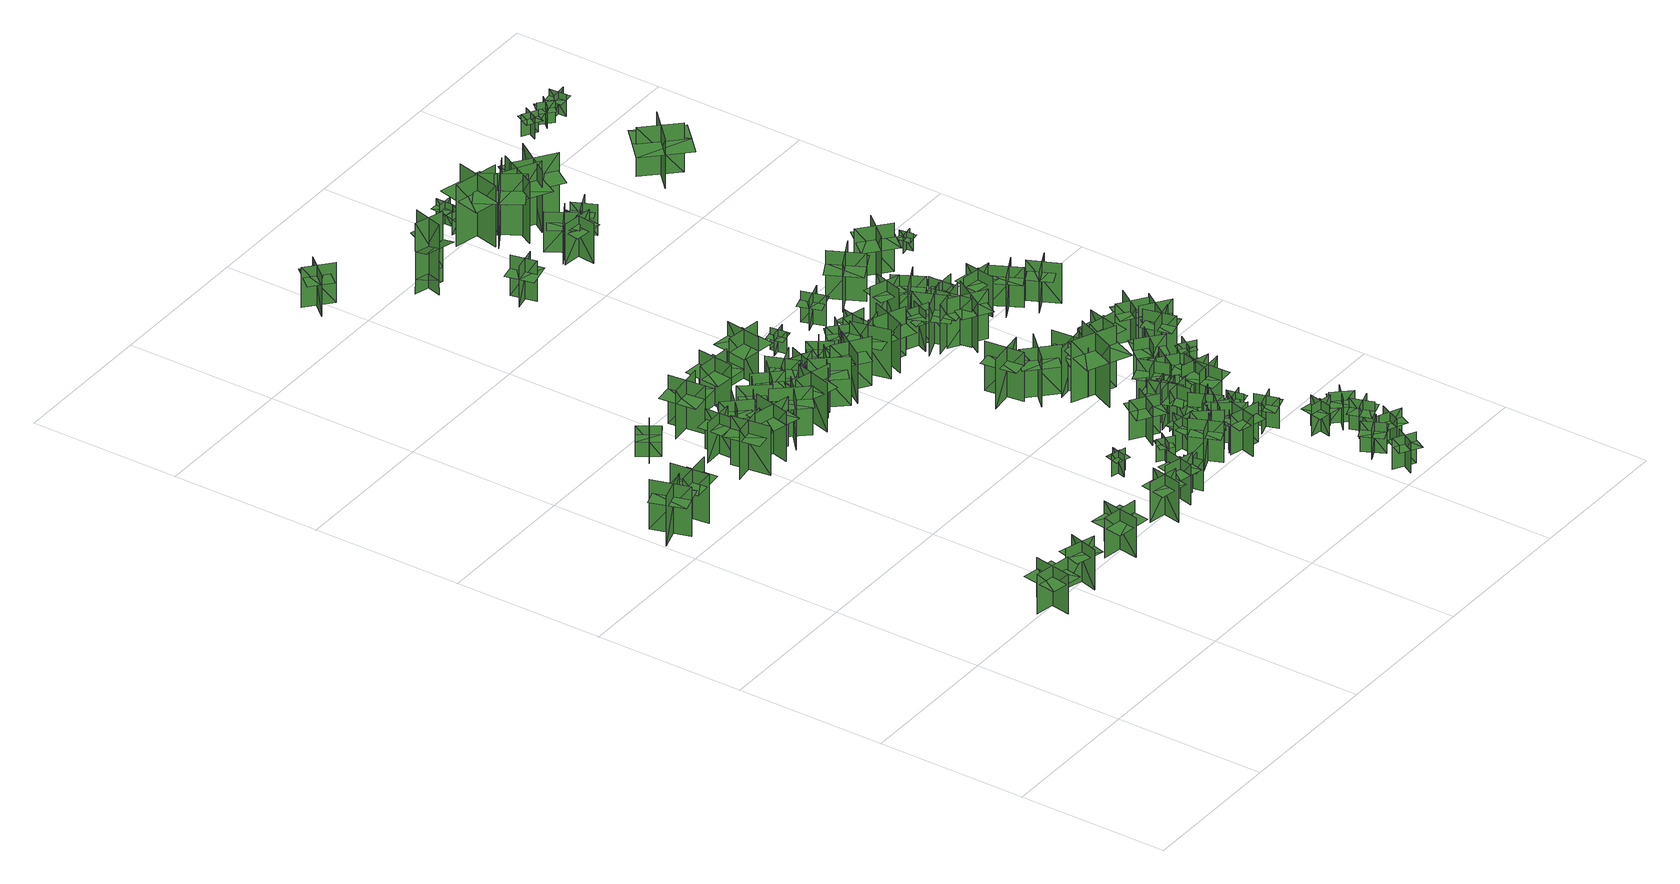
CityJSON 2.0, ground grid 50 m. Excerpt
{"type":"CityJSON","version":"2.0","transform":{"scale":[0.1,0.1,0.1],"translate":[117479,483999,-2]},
"CityObjects":{
"tree1":{"type":"SolitaryVegetationObject","geometry":[{"type":"MultiSurface","lod":"1","boundaries":[[[0,1,2]],[[0,2,3]],[[4,5,6]],[[4,6,7]],[[8,9,10]],[[8,10,11]],[[8,11,12]],[[8,12,13]]]}]},
"tree2":{"type":"SolitaryVegetationObject","geometry":[{"type":"MultiSurface","lod":"1","boundaries":[[[14,15,16]],[[14,16,17]],[[18,19,20]],[[18,20,21]],[[22,23,24]],[[22,24,25]],[[22,26,27]],[[22,27,23]]]}]},
"tree3":{"type":"SolitaryVegetationObject","geometry":[{"type":"MultiSurface","lod":"1","boundaries":[[[28,29,30]],[[28,30,31]],[[32,33,34]],[[32,34,35]],[[36,37,38]],[[36,38,39]],[[36,40,41]],[[36,41,37]]]}]},
"tree4":{"type":"SolitaryVegetationObject","geometry":[{"type":"MultiSurface","lod":"1","boundaries":[[[42,43,44]],[[42,44,45]],[[46,47,48]],[[46,48,49]],[[50,51,52]],[[50,52,53]],[[50,54,55]],[[50,55,51]]]}]},
"tree5":{"type":"SolitaryVegetationObject","geometry":[{"type":"MultiSurface","lod":"1","boundaries":[[[56,57,58]],[[56,58,59]],[[60,61,62]],[[60,62,63]],[[64,65,66]],[[64,66,67]],[[64,67,68]],[[64,68,69]]]}]},
"tree6":{"type":"SolitaryVegetationObject","geometry":[{"type":"MultiSurface","lod":"1","boundaries":[[[70,71,72]],[[70,72,73]],[[74,75,76]],[[74,76,77]],[[78,79,80]],[[78,80,81]],[[78,81,82]],[[78,82,83]]]}]},
"tree7":{"type":"SolitaryVegetationObject","geometry":[{"type":"MultiSurface","lod":"1","boundaries":[[[84,85,86]],[[84,86,87]],[[88,89,90]],[[88,90,91]],[[92,93,94]],[[92,94,95]],[[92,95,96]],[[92,96,97]]]}]},
"tree8":{"type":"SolitaryVegetationObject","geometry":[{"type":"MultiSurface","lod":"1","boundaries":[[[98,99,100]],[[98,100,101]],[[102,103,104]],[[102,104,105]],[[106,107,108]],[[106,108,109]],[[106,110,111]],[[106,111,107]]]}]},
"tree9":{"type":"SolitaryVegetationObject","geometry":[{"type":"MultiSurface","lod":"1","boundaries":[[[112,113,114]],[[112,114,115]],[[116,117,118]],[[116,118,119]],[[120,121,122]],[[120,122,123]],[[120,124,125]],[[120,125,121]]]}]},
"tree10":{"type":"SolitaryVegetationObject","geometry":[{"type":"MultiSurface","lod":"1","boundaries":[[[126,127,128]],[[126,128,129]],[[130,131,132]],[[130,132,133]],[[134,135,136]],[[134,136,137]],[[134,138,139]],[[134,139,135]]]}]},
"tree11":{"type":"SolitaryVegetationObject","geometry":[{"type":"MultiSurface","lod":"1","boundaries":[[[140,141,142]],[[140,142,143]],[[144,145,146]],[[144,146,147]],[[148,149,150]],[[148,150,151]],[[148,152,153]],[[148,153,149]]]}]},
"tree12":{"type":"SolitaryVegetationObject","geometry":[{"type":"MultiSurface","lod":"1","boundaries":[[[154,155,156]],[[154,156,157]],[[158,159,160]],[[158,160,161]],[[162,163,164]],[[162,164,165]],[[162,166,167]],[[162,167,163]]]}]},
"tree13":{"type":"SolitaryVegetationObject","geometry":[{"type":"MultiSurface","lod":"1","boundaries":[[[168,169,170]],[[168,170,171]],[[172,173,174]],[[172,174,175]],[[176,177,178]],[[176,178,179]],[[176,179,180]],[[176,180,181]]]}]},
"tree14":{"type":"SolitaryVegetationObject","geometry":[{"type":"MultiSurface","lod":"1","boundaries":[[[182,183,184]],[[182,184,185]],[[186,187,188]],[[186,188,189]],[[190,191,192]],[[190,192,193]],[[190,194,195]],[[190,195,191]]]}]},
"tree15":{"type":"SolitaryVegetationObject","geometry":[{"type":"MultiSurface","lod":"1","boundaries":[[[196,197,198]],[[196,198,199]],[[200,201,202]],[[200,202,203]],[[204,205,206]],[[204,206,207]],[[204,208,209]],[[204,209,205]]]}]},
"tree16":{"type":"SolitaryVegetationObject","geometry":[{"type":"MultiSurface","lod":"1","boundaries":[[[210,211,212]],[[210,212,213]],[[214,215,216]],[[214,216,217]],[[218,219,220]],[[218,220,221]],[[218,222,223]],[[218,223,219]]]}]},
"tree17":{"type":"SolitaryVegetationObject","geometry":[{"type":"MultiSurface","lod":"1","boundaries":[[[224,225,226]],[[224,226,227]],[[228,229,230]],[[228,230,231]],[[232,233,234]],[[232,234,235]],[[232,235,236]],[[232,236,237]]]}]},
"tree18":{"type":"SolitaryVegetationObject","geometry":[{"type":"MultiSurface","lod":"1","boundaries":[[[238,239,240]],[[238,240,241]],[[242,243,244]],[[242,244,245]],[[246,247,248]],[[246,248,249]],[[246,249,250]],[[246,250,251]]]}]},
"tree19":{"type":"SolitaryVegetationObject","geometry":[{"type":"MultiSurface","lod":"1","boundaries":[[[252,253,254]],[[252,254,255]],[[256,257,258]],[[256,258,259]],[[260,261,262]],[[260,262,263]],[[260,264,265]],[[260,265,261]]]}]},
"tree20":{"type":"SolitaryVegetationObject","geometry":[{"type":"MultiSurface","lod":"1","boundaries":[[[266,267,268]],[[266,268,269]],[[270,271,272]],[[270,272,273]],[[274,275,276]],[[274,276,277]],[[274,277,278]],[[274,278,279]]]}]},
"tree21":{"type":"SolitaryVegetationObject","geometry":[{"type":"MultiSurface","lod":"1","boundaries":[[[280,281,282]],[[280,282,283]],[[284,285,286]],[[284,286,287]],[[288,289,290]],[[288,290,291]],[[288,292,293]],[[288,293,289]]]}]},
"tree22":{"type":"SolitaryVegetationObject","geometry":[{"type":"MultiSurface","lod":"1","boundaries":[[[294,295,296]],[[294,296,297]],[[298,299,300]],[[298,300,301]],[[302,303,304]],[[302,304,305]],[[302,306,307]],[[302,307,303]]]}]},
"tree23":{"type":"SolitaryVegetationObject","geometry":[{"type":"MultiSurface","lod":"1","boundaries":[[[308,309,310]],[[308,310,311]],[[312,313,314]],[[312,314,315]],[[316,317,318]],[[316,318,319]],[[316,320,321]],[[316,321,317]]]}]},
"tree24":{"type":"SolitaryVegetationObject","geometry":[{"type":"MultiSurface","lod":"1","boundaries":[[[322,323,324]],[[322,324,325]],[[326,327,328]],[[326,328,329]],[[330,331,332]],[[330,332,333]],[[330,334,335]],[[330,335,331]]]}]},
"tree25":{"type":"SolitaryVegetationObject","geometry":[{"type":"MultiSurface","lod":"1","boundaries":[[[336,337,338]],[[336,338,339]],[[340,341,342]],[[340,342,343]],[[344,345,346]],[[344,346,347]],[[344,348,349]],[[344,349,345]]]}]},
"tree26":{"type":"SolitaryVegetationObject","geometry":[{"type":"MultiSurface","lod":"1","boundaries":[[[350,351,352]],[[350,352,353]],[[354,355,356]],[[354,356,357]],[[358,359,360]],[[358,360,361]],[[358,361,362]],[[358,362,363]]]}]},
"tree27":{"type":"SolitaryVegetationObject","geometry":[{"type":"MultiSurface","lod":"1","boundaries":[[[364,365,366]],[[364,366,367]],[[368,369,370]],[[368,370,371]],[[372,373,374]],[[372,374,375]],[[372,376,377]],[[372,377,373]]]}]},
"tree28":{"type":"SolitaryVegetationObject","geometry":[{"type":"MultiSurface","lod":"1","boundaries":[[[378,379,380]],[[378,380,381]],[[382,383,384]],[[382,384,385]],[[386,387,388]],[[386,388,389]],[[386,390,391]],[[386,391,387]]]}]},
"tree29":{"type":"SolitaryVegetationObject","geometry":[{"type":"MultiSurface","lod":"1","boundaries":[[[392,393,394]],[[392,394,395]],[[396,397,398]],[[396,398,399]],[[400,401,402]],[[400,402,403]],[[400,404,405]],[[400,405,401]]]}]},
"tree30":{"type":"SolitaryVegetationObject","geometry":[{"type":"MultiSurface","lod":"1","boundaries":[[[406,407,408]],[[406,408,409]],[[410,411,412]],[[410,412,413]],[[414,415,416]],[[414,416,417]],[[414,418,419]],[[414,419,415]]]}]},
"tree31":{"type":"SolitaryVegetationObject","geometry":[{"type":"MultiSurface","lod":"1","boundaries":[[[420,421,422]],[[420,422,423]],[[424,425,426]],[[424,426,427]],[[428,429,430]],[[428,430,431]],[[428,431,432]],[[428,432,433]]]}]},
"tree32":{"type":"SolitaryVegetationObject","geometry":[{"type":"MultiSurface","lod":"1","boundaries":[[[434,435,436]],[[434,436,437]],[[438,439,440]],[[438,440,441]],[[442,443,444]],[[442,444,445]],[[442,445,446]],[[442,446,447]]]}]},
"tree33":{"type":"SolitaryVegetationObject","geometry":[{"type":"MultiSurface","lod":"1","boundaries":[[[448,449,450]],[[448,450,451]],[[452,453,454]],[[452,454,455]],[[456,457,458]],[[456,458,459]],[[456,460,461]],[[456,461,457]]]}]},
"tree34":{"type":"SolitaryVegetationObject","geometry":[{"type":"MultiSurface","lod":"1","boundaries":[[[462,463,464]],[[462,464,465]],[[466,467,468]],[[466,468,469]],[[470,471,472]],[[470,472,473]],[[470,474,475]],[[470,475,471]]]}]},
"tree35":{"type":"SolitaryVegetationObject","geometry":[{"type":"MultiSurface","lod":"1","boundaries":[[[476,477,478]],[[476,478,479]],[[480,481,482]],[[480,482,483]],[[484,485,486]],[[484,486,487]],[[484,488,489]],[[484,489,485]]]}]},
"tree36":{"type":"SolitaryVegetationObject","geometry":[{"type":"MultiSurface","lod":"1","boundaries":[[[490,491,492]],[[490,492,493]],[[494,495,496]],[[494,496,497]],[[498,499,500]],[[498,500,501]],[[498,499,502]],[[498,502,503]]]}]},
"tree37":{"type":"SolitaryVegetationObject","geometry":[{"type":"MultiSurface","lod":"1","boundaries":[[[504,505,506]],[[504,506,507]],[[508,509,510]],[[508,510,511]],[[512,513,514]],[[512,514,515]],[[512,513,516]],[[512,516,517]]]}]},
"tree38":{"type":"SolitaryVegetationObject","geometry":[{"type":"MultiSurface","lod":"1","boundaries":[[[518,519,520]],[[518,520,521]],[[522,523,524]],[[522,524,525]],[[526,527,528]],[[526,528,529]],[[526,530,531]],[[526,531,527]]]}]},
"tree39":{"type":"SolitaryVegetationObject","geometry":[{"type":"MultiSurface","lod":"1","boundaries":[[[532,533,534]],[[532,534,535]],[[536,537,538]],[[536,538,539]],[[540,541,537]],[[540,537,536]],[[542,543,533]],[[542,533,532]],[[544,545,546]],[[544,546,547]],[[548,549,550]],[[548,550,551]]]}]},
"tree40":{"type":"SolitaryVegetationObject","geometry":[{"type":"MultiSurface","lod":"1","boundaries":[[[552,553,554]],[[552,554,555]],[[556,557,558]],[[556,558,559]],[[560,561,562]],[[560,562,563]],[[560,564,565]],[[560,565,561]]]}]},
"tree41":{"type":"SolitaryVegetationObject","geometry":[{"type":"MultiSurface","lod":"1","boundaries":[[[566,567,568]],[[566,568,569]],[[570,571,572]],[[570,572,573]],[[574,575,576]],[[574,576,577]],[[574,577,578]],[[574,578,579]]]}]},
"tree42":{"type":"SolitaryVegetationObject","geometry":[{"type":"MultiSurface","lod":"1","boundaries":[[[580,581,582]],[[580,582,583]],[[584,585,586]],[[584,586,587]],[[588,589,590]],[[588,590,591]],[[588,592,593]],[[588,593,589]]]}]},
"tree43":{"type":"SolitaryVegetationObject","geometry":[{"type":"MultiSurface","lod":"1","boundaries":[[[594,595,596]],[[594,596,597]],[[598,599,600]],[[598,600,601]],[[602,603,604]],[[602,604,605]],[[602,606,607]],[[602,607,603]]]}]},
"tree44":{"type":"SolitaryVegetationObject","geometry":[{"type":"MultiSurface","lod":"1","boundaries":[[[608,609,610]],[[608,610,611]],[[612,613,614]],[[612,614,615]],[[616,617,618]],[[616,618,619]],[[616,619,620]],[[616,620,621]]]}]},
"tree45":{"type":"SolitaryVegetationObject","geometry":[{"type":"MultiSurface","lod":"1","boundaries":[[[622,623,624]],[[622,624,625]],[[626,627,628]],[[626,628,629]],[[630,631,632]],[[630,632,633]],[[630,634,635]],[[630,635,631]]]}]},
"tree46":{"type":"SolitaryVegetationObject","geometry":[{"type":"MultiSurface","lod":"1","boundaries":[[[636,637,638]],[[636,638,639]],[[640,641,642]],[[640,642,643]],[[644,645,646]],[[644,646,647]],[[644,648,649]],[[644,649,645]]]}]},
"tree47":{"type":"SolitaryVegetationObject","geometry":[{"type":"MultiSurface","lod":"1","boundaries":[[[650,651,652]],[[650,652,653]],[[654,655,656]],[[654,656,657]],[[658,659,660]],[[658,660,661]],[[658,661,662]],[[658,662,663]]]}]},
"tree48":{"type":"SolitaryVegetationObject","geometry":[{"type":"MultiSurface","lod":"1","boundaries":[[[664,665,666]],[[664,666,667]],[[668,669,670]],[[668,670,671]],[[672,673,674]],[[672,674,675]],[[672,676,677]],[[672,677,673]]]}]},
"tree49":{"type":"SolitaryVegetationObject","geometry":[{"type":"MultiSurface","lod":"1","boundaries":[[[678,679,680]],[[678,680,681]],[[682,683,684]],[[682,684,685]],[[686,687,688]],[[686,688,689]],[[686,689,690]],[[686,690,691]]]}]},
"tree50":{"type":"SolitaryVegetationObject","geometry":[{"type":"MultiSurface","lod":"1","boundaries":[[[692,693,694]],[[692,694,695]],[[696,697,698]],[[696,698,699]],[[700,701,702]],[[700,702,703]],[[700,701,704]],[[700,704,705]]]}]},
"tree51":{"type":"SolitaryVegetationObject","geometry":[{"type":"MultiSurface","lod":"1","boundaries":[[[706,707,708]],[[706,708,709]],[[710,711,712]],[[710,712,713]],[[714,715,716]],[[714,716,717]],[[714,718,719]],[[714,719,715]]]}]},
"tree52":{"type":"SolitaryVegetationObject","geometry":[{"type":"MultiSurface","lod":"1","boundaries":[[[720,721,722]],[[720,722,723]],[[724,725,726]],[[724,726,727]],[[728,729,730]],[[728,730,731]],[[728,731,732]],[[728,732,733]]]}]},
"tree53":{"type":"SolitaryVegetationObject","geometry":[{"type":"MultiSurface","lod":"1","boundaries":[[[734,735,736]],[[734,736,737]],[[738,739,740]],[[738,740,741]],[[742,743,744]],[[742,744,745]],[[742,745,746]],[[742,746,747]]]}]},
"tree54":{"type":"SolitaryVegetationObject","geometry":[{"type":"MultiSurface","lod":"1","boundaries":[[[748,749,750]],[[748,750,751]],[[752,753,754]],[[752,754,755]],[[756,757,758]],[[756,758,759]],[[756,759,760]],[[756,760,761]]]}]},
"tree55":{"type":"SolitaryVegetationObject","geometry":[{"type":"MultiSurface","lod":"1","boundaries":[[[762,763,764]],[[762,764,765]],[[766,767,768]],[[766,768,769]],[[770,771,772]],[[770,772,773]],[[770,774,775]],[[770,775,771]]]}]},
"tree56":{"type":"SolitaryVegetationObject","geometry":[{"type":"MultiSurface","lod":"1","boundaries":[[[776,777,778]],[[776,778,779]],[[780,781,782]],[[780,782,783]],[[784,785,786]],[[784,786,787]],[[784,787,788]],[[784,788,789]]]}]},
"tree57":{"type":"SolitaryVegetationObject","geometry":[{"type":"MultiSurface","lod":"1","boundaries":[[[790,791,792]],[[790,792,793]],[[794,795,796]],[[794,796,797]],[[798,799,800]],[[798,800,801]],[[798,802,803]],[[798,803,799]]]}]},
"tree58":{"type":"SolitaryVegetationObject","geometry":[{"type":"MultiSurface","lod":"1","boundaries":[[[804,805,806]],[[804,806,807]],[[808,809,810]],[[808,810,811]],[[812,813,814]],[[812,814,815]],[[812,815,816]],[[812,816,817]]]}]},
"tree59":{"type":"SolitaryVegetationObject","geometry":[{"type":"MultiSurface","lod":"1","boundaries":[[[818,819,820]],[[818,820,821]],[[822,823,824]],[[822,824,825]],[[826,827,828]],[[826,828,829]],[[826,829,830]],[[826,830,831]]]}]},
"tree60":{"type":"SolitaryVegetationObject","geometry":[{"type":"MultiSurface","lod":"1","boundaries":[[[832,833,834]],[[832,834,835]],[[836,837,838]],[[836,838,839]],[[840,841,842]],[[840,842,843]],[[840,844,845]],[[840,845,841]]]}]},
"tree61":{"type":"SolitaryVegetationObject","geometry":[{"type":"MultiSurface","lod":"1","boundaries":[[[846,847,848]],[[846,848,849]],[[850,851,852]],[[850,852,853]],[[854,855,856]],[[854,856,857]],[[854,857,858]],[[854,858,859]]]}]},
"tree62":{"type":"SolitaryVegetationObject","geometry":[{"type":"MultiSurface","lod":"1","boundaries":[[[860,861,862]],[[860,862,863]],[[864,865,866]],[[864,866,867]],[[868,869,870]],[[868,870,871]],[[868,871,872]],[[868,872,873]]]}]},
"tree63":{"type":"SolitaryVegetationObject","geometry":[{"type":"MultiSurface","lod":"1","boundaries":[[[874,875,876]],[[874,876,877]],[[878,879,880]],[[878,880,881]],[[882,883,884]],[[882,884,885]],[[882,885,886]],[[882,886,887]]]}]},
"tree64":{"type":"SolitaryVegetationObject","geometry":[{"type":"MultiSurface","lod":"1","boundaries":[[[888,889,890]],[[888,890,891]],[[892,893,894]],[[892,894,895]],[[896,897,898]],[[896,898,899]],[[896,899,900]],[[896,900,901]]]}]},
"tree65":{"type":"SolitaryVegetationObject","geometry":[{"type":"MultiSurface","lod":"1","boundaries":[[[902,903,904]],[[902,904,905]],[[906,907,908]],[[906,908,909]],[[910,911,912]],[[910,912,913]],[[910,913,914]],[[910,914,915]]]}]},
"tree66":{"type":"SolitaryVegetationObject","geometry":[{"type":"MultiSurface","lod":"1","boundaries":[[[916,917,918]],[[916,918,919]],[[920,921,922]],[[920,922,923]],[[924,925,926]],[[924,926,927]],[[924,927,928]],[[924,928,929]]]}]},
"tree67":{"type":"SolitaryVegetationObject","geometry":[{"type":"MultiSurface","lod":"1","boundaries":[[[930,931,932]],[[930,932,933]],[[934,935,936]],[[934,936,937]],[[938,939,940]],[[938,940,941]],[[938,941,942]],[[938,942,943]]]}]},
"tree68":{"type":"SolitaryVegetationObject","geometry":[{"type":"MultiSurface","lod":"1","boundaries":[[[944,945,946]],[[944,946,947]],[[948,949,950]],[[948,950,951]],[[952,953,954]],[[952,954,955]],[[952,955,956]],[[952,956,957]]]}]},
"tree69":{"type":"SolitaryVegetationObject","geometry":[{"type":"MultiSurface","lod":"1","boundaries":[[[958,959,960]],[[958,960,961]],[[962,963,964]],[[962,964,965]],[[966,967,968]],[[966,968,969]],[[966,967,970]],[[966,970,971]]]}]},
"tree70":{"type":"SolitaryVegetationObject","geometry":[{"type":"MultiSurface","lod":"1","boundaries":[[[972,973,974]],[[972,974,975]],[[976,977,978]],[[976,978,979]],[[980,981,982]],[[980,982,983]],[[980,983,984]],[[980,984,985]]]}]},
"tree71":{"type":"SolitaryVegetationObject","geometry":[{"type":"MultiSurface","lod":"1","boundaries":[[[986,987,988]],[[986,988,989]],[[990,991,992]],[[990,992,993]],[[994,995,996]],[[994,996,997]],[[994,997,998]],[[994,998,999]]]}]},
"tree72":{"type":"SolitaryVegetationObject","geometry":[{"type":"MultiSurface","lod":"1","boundaries":[[[1000,1001,1002]],[[1000,1002,1003]],[[1004,1005,1006]],[[1004,1006,1007]],[[1008,1009,1010]],[[1008,1010,1011]],[[1008,1012,1013]],[[1008,1013,1009]]]}]},
"tree73":{"type":"SolitaryVegetationObject","geometry":[{"type":"MultiSurface","lod":"1","boundaries":[[[1014,1015,1016]],[[1014,1016,1017]],[[1018,1019,1020]],[[1018,1020,1021]],[[1022,1023,1024]],[[1022,1024,1025]],[[1022,1026,1027]],[[1022,1027,1023]]]}]},
"tree74":{"type":"SolitaryVegetationObject","geometry":[{"type":"MultiSurface","lod":"1","boundaries":[[[1028,1029,1030]],[[1028,1030,1031]],[[1032,1033,1034]],[[1032,1034,1035]],[[1036,1037,1038]],[[1036,1038,1039]],[[1036,1039,1040]],[[1036,1040,1041]]]}]},
"tree75":{"type":"SolitaryVegetationObject","geometry":[{"type":"MultiSurface","lod":"1","boundaries":[[[1042,1043,1044]],[[1042,1044,1045]],[[1046,1047,1048]],[[1046,1048,1049]],[[1050,1051,1052]],[[1050,1052,1053]],[[1050,1054,1055]],[[1050,1055,1051]]]}]},
"tree76":{"type":"SolitaryVegetationObject","geometry":[{"type":"MultiSurface","lod":"1","boundaries":[[[1056,1057,1058]],[[1056,1058,1059]],[[1060,1061,1062]],[[1060,1062,1063]],[[1064,1065,1066]],[[1064,1066,1067]],[[1064,1068,1069]],[[1064,1069,1065]]]}]},
"tree77":{"type":"SolitaryVegetationObject","geometry":[{"type":"MultiSurface","lod":"1","boundaries":[[[1070,1071,1072]],[[1070,1072,1073]],[[1074,1075,1076]],[[1074,1076,1077]],[[1078,1079,1080]],[[1078,1080,1081]],[[1078,1082,1083]],[[1078,1083,1079]]]}]},
"tree78":{"type":"SolitaryVegetationObject","geometry":[{"type":"MultiSurface","lod":"1","boundaries":[[[1084,1085,1086]],[[1084,1086,1087]],[[1088,1089,1090]],[[1088,1090,1091]],[[1092,1093,1094]],[[1092,1094,1095]],[[1092,1096,1097]],[[1092,1097,1093]]]}]},
"tree79":{"type":"SolitaryVegetationObject","geometry":[{"type":"MultiSurface","lod":"1","boundaries":[[[1098,1099,1100]],[[1098,1100,1101]],[[1102,1103,1104]],[[1102,1104,1105]],[[1106,1107,1108]],[[1106,1108,1109]],[[1106,1109,1110]],[[1106,1110,1111]]]}]},
"tree80":{"type":"SolitaryVegetationObject","geometry":[{"type":"MultiSurface","lod":"1","boundaries":[[[1112,1113,1114]],[[1112,1114,1115]],[[1116,1117,1118]],[[1116,1118,1119]],[[1120,1121,1122]],[[1120,1122,1123]],[[1120,1123,1124]],[[1120,1124,1125]]]}]},
"tree81":{"type":"SolitaryVegetationObject","geometry":[{"type":"MultiSurface","lod":"1","boundaries":[[[1126,1127,1128]],[[1126,1128,1129]],[[1130,1131,1132]],[[1130,1132,1133]],[[1134,1135,1136]],[[1134,1136,1137]],[[1134,1137,1138]],[[1134,1138,1139]]]}]},
"tree82":{"type":"SolitaryVegetationObject","geometry":[{"type":"MultiSurface","lod":"1","boundaries":[[[1140,1141,1142]],[[1140,1142,1143]],[[1144,1145,1146]],[[1144,1146,1147]],[[1148,1149,1150]],[[1148,1150,1151]],[[1148,1151,1152]],[[1148,1152,1153]]]}]},
"tree83":{"type":"SolitaryVegetationObject","geometry":[{"type":"MultiSurface","lod":"1","boundaries":[[[1154,1155,1156]],[[1154,1156,1157]],[[1158,1159,1160]],[[1158,1160,1161]],[[1162,1163,1164]],[[1162,1164,1165]],[[1162,1166,1167]],[[1162,1167,1163]]]}]},
"tree84":{"type":"SolitaryVegetationObject","geometry":[{"type":"MultiSurface","lod":"1","boundaries":[[[1168,1169,1170]],[[1168,1170,1171]],[[1172,1173,1174]],[[1172,1174,1175]],[[1176,1177,1178]],[[1176,1178,1179]],[[1176,1179,1180]],[[1176,1180,1181]]]}]},
"tree85":{"type":"SolitaryVegetationObject","geometry":[{"type":"MultiSurface","lod":"1","boundaries":[[[1182,1183,1184]],[[1182,1184,1185]],[[1186,1187,1188]],[[1186,1188,1189]],[[1190,1191,1192]],[[1190,1192,1193]],[[1190,1194,1195]],[[1190,1195,1191]]]}]},
"tree86":{"type":"SolitaryVegetationObject","geometry":[{"type":"MultiSurface","lod":"1","boundaries":[[[1196,1197,1198]],[[1196,1198,1199]],[[1200,1201,1202]],[[1200,1202,1203]],[[1204,1205,1206]],[[1204,1206,1207]],[[1204,1207,1208]],[[1204,1208,1209]]]}]},
"tree87":{"type":"SolitaryVegetationObject","geometry":[{"type":"MultiSurface","lod":"1","boundaries":[[[1210,1211,1212]],[[1210,1212,1213]],[[1214,1215,1216]],[[1214,1216,1217]],[[1218,1219,1220]],[[1218,1220,1221]],[[1218,1222,1223]],[[1218,1223,1219]]]}]},
"tree88":{"type":"SolitaryVegetationObject","geometry":[{"type":"MultiSurface","lod":"1","boundaries":[[[1224,1225,1226]],[[1224,1226,1227]],[[1228,1229,1230]],[[1228,1230,1231]],[[1232,1233,1234]],[[1232,1234,1235]],[[1232,1233,1236]],[[1232,1236,1237]]]}]},
"tree89":{"type":"SolitaryVegetationObject","geometry":[{"type":"MultiSurface","lod":"1","boundaries":[[[1238,1239,1240]],[[1238,1240,1241]],[[1242,1243,1244]],[[1242,1244,1245]],[[1246,1247,1248]],[[1246,1248,1249]],[[1246,1250,1251]],[[1246,1251,1247]]]}]},
"tree90":{"type":"SolitaryVegetationObject","geometry":[{"type":"MultiSurface","lod":"1","boundaries":[[[1252,1253,1254]],[[1252,1254,1255]],[[1256,1257,1258]],[[1256,1258,1259]],[[1260,1261,1262]],[[1260,1262,1263]],[[1260,1264,1265]],[[1260,1265,1261]]]}]},
"tree91":{"type":"SolitaryVegetationObject","geometry":[{"type":"MultiSurface","lod":"1","boundaries":[[[1266,1267,1268]],[[1266,1268,1269]],[[1270,1271,1272]],[[1270,1272,1273]],[[1274,1275,1276]],[[1274,1276,1277]],[[1274,1278,1279]],[[1274,1279,1275]]]}]},
"tree92":{"type":"SolitaryVegetationObject","geometry":[{"type":"MultiSurface","lod":"1","boundaries":[[[1280,1281,1282]],[[1280,1282,1283]],[[1284,1285,1286]],[[1284,1286,1287]],[[1288,1289,1290]],[[1288,1290,1291]],[[1288,1291,1292]],[[1288,1292,1293]]]}]},
"tree93":{"type":"SolitaryVegetationObject","geometry":[{"type":"MultiSurface","lod":"1","boundaries":[[[1294,1295,1296]],[[1294,1296,1297]],[[1298,1299,1300]],[[1298,1300,1301]],[[1302,1303,1304]],[[1302,1304,1305]],[[1302,1305,1306]],[[1302,1306,1307]]]}]},
"tree94":{"type":"SolitaryVegetationObject","geometry":[{"type":"MultiSurface","lod":"1","boundaries":[[[1308,1309,1310]],[[1308,1310,1311]],[[1312,1313,1314]],[[1312,1314,1315]],[[1316,1317,1318]],[[1316,1318,1319]],[[1316,1320,1321]],[[1316,1321,1317]]]}]},
"tree95":{"type":"SolitaryVegetationObject","geometry":[{"type":"MultiSurface","lod":"1","boundaries":[[[1322,1323,1324]],[[1322,1324,1325]],[[1326,1327,1328]],[[1326,1328,1329]],[[1330,1331,1332]],[[1330,1332,1333]],[[1330,1333,1334]],[[1330,1334,1335]]]}]},
"tree96":{"type":"SolitaryVegetationObject","geometry":[{"type":"MultiSurface","lod":"1","boundaries":[[[1336,1337,1338]],[[1336,1338,1339]],[[1340,1341,1342]],[[1340,1342,1343]],[[1344,1345,1346]],[[1344,1346,1347]],[[1344,1347,1348]],[[1344,1348,1349]]]}]},
"tree97":{"type":"SolitaryVegetationObject","geometry":[{"type":"MultiSurface","lod":"1","boundaries":[[[1350,1351,1352]],[[1350,1352,1353]],[[1354,1355,1356]],[[1354,1356,1357]],[[1358,1359,1360]],[[1358,1360,1361]],[[1358,1361,1362]],[[1358,1362,1363]]]}]},
"tree98":{"type":"SolitaryVegetationObject","geometry":[{"type":"MultiSurface","lod":"1","boundaries":[[[1364,1365,1366]],[[1364,1366,1367]],[[1368,1369,1370]],[[1368,1370,1371]],[[1372,1373,1374]],[[1372,1374,1375]],[[1372,1375,1376]],[[1372,1376,1377]]]}]},
"tree99":{"type":"SolitaryVegetationObject","geometry":[{"type":"MultiSurface","lod":"1","boundaries":[[[1378,1379,1380]],[[1378,1380,1381]],[[1382,1383,1384]],[[1382,1384,1385]],[[1386,1387,1388]],[[1386,1388,1389]],[[1386,1389,1390]],[[1386,1390,1391]]]}]}
},
"vertices":[
[439,480,19],[312,502,19],[312,502,158],[439,480,158],[386,554,19],[364,427,19],[364,427,158],[386,554,158],[385,549,120],[329,559,120],[309,442,120],[365,433,120],[420,423,120],[440,540,120],
[52,1697,12],[90,1573,12],[90,1573,185],[52,1697,185],[5,1606,12],[129,1644,12],[129,1644,185],[5,1606,185],[55,1687,140],[90,1573,140],[139,1588,140],[104,1702,140],[6,1671,140],[41,1558,140],
[241,1633,13],[111,1619,13],[111,1619,185],[241,1633,185],[160,1697,13],[174,1568,13],[174,1568,185],[160,1697,185],[230,1632,140],[111,1619,140],[117,1568,140],[235,1581,140],[224,1683,140],[106,1670,140],
[475,512,15],[577,482,15],[577,482,156],[475,512,156],[516,438,15],[546,540,15],[546,540,156],[516,438,156],[484,509,120],[577,482,120],[589,522,120],[495,549,120],[472,469,120],[565,442,120],
[591,522,19],[549,506,19],[549,506,96],[591,522,96],[564,534,19],[564,534,96],[580,492,96],[580,492,19],[565,532,71],[547,526,71],[560,492,71],[577,498,71],[595,505,71],[582,539,71],
[725,434,16],[745,561,16],[745,561,156],[725,434,156],[799,489,16],[671,509,16],[671,509,156],[799,489,156],[793,490,117],[802,545,117],[685,564,117],[676,508,117],[668,452,117],[785,434,117],
[327,1886,20],[391,1929,20],[391,1929,128],[327,1886,128],[378,1876,20],[334,1940,20],[334,1940,128],[378,1876,128],[378,1876,98],[410,1897,98],[367,1962,98],[334,1940,98],[302,1918,98],[345,1854,98],
[482,1561,15],[463,1690,15],[463,1690,187],[482,1561,187],[543,1644,15],[414,1625,15],[414,1625,187],[543,1644,187],[480,1572,143],[463,1690,143],[413,1683,143],[430,1565,143],[531,1580,143],[514,1697,143],
[430,1749,17],[537,1752,17],[537,1752,158],[430,1749,158],[492,1692,17],[489,1798,17],[489,1798,158],[492,1692,158],[439,1749,122],[537,1752,122],[535,1794,122],[438,1791,122],[441,1707,122],[538,1710,122],
[599,1691,16],[568,1565,16],[568,1565,189],[599,1691,189],[511,1637,16],[638,1607,16],[638,1607,189],[511,1637,189],[596,1680,144],[568,1565,144],[618,1553,144],[646,1668,144],[546,1692,144],[518,1577,144],
[611,1707,17],[538,1785,17],[538,1785,158],[611,1707,158],[613,1791,17],[536,1718,17],[536,1718,158],[613,1791,158],[605,1714,122],[538,1785,122],[508,1756,122],[574,1685,122],[635,1743,122],[569,1813,122],
[904,507,14],[1009,488,14],[1009,488,154],[904,507,154],[952,438,14],[972,543,14],[972,543,154],[952,438,154],[913,506,118],[1009,488,118],[1017,529,118],[921,547,118],[905,464,118],[1001,446,118],
[598,1909,20],[477,1895,20],[477,1895,189],[598,1909,189],[534,1960,20],[549,1839,20],[549,1839,189],[534,1960,189],[534,1960,142],[474,1953,142],[488,1832,142],[549,1839,142],[609,1846,142],[595,1967,142],
[639,1677,17],[725,1580,17],[725,1580,189],[639,1677,189],[633,1575,17],[731,1661,17],[731,1661,189],[633,1575,189],[646,1669,145],[725,1580,145],[763,1614,145],[685,1703,145],[608,1635,145],[686,1546,145],
[618,1715,19],[702,1780,19],[702,1780,160],[618,1715,160],[701,1705,19],[636,1789,19],[636,1789,160],[701,1705,160],[625,1721,123],[702,1780,123],[676,1814,123],[599,1754,123],[651,1688,123],[728,1747,123],
[1071,562,16],[1045,459,16],[1045,459,157],[1071,562,157],[999,518,16],[1102,493,16],[1102,493,157],[999,518,157],[1068,553,120],[1045,459,120],[1086,449,120],[1109,543,120],[1028,563,120],[1004,469,120],
[751,1901,16],[629,1912,16],[629,1912,185],[751,1901,185],[699,1964,16],[688,1843,16],[688,1843,185],[699,1964,185],[699,1964,138],[639,1970,138],[627,1848,138],[688,1843,138],[748,1837,138],[760,1958,138],
[1149,510,17],[1087,498,17],[1087,498,125],[1149,510,125],[1115,533,17],[1115,533,125],[1126,471,125],[1126,471,17],[1115,531,90],[1089,526,90],[1098,477,90],[1124,481,90],[1150,486,90],[1141,536,90],
[762,1554,17],[798,1679,17],[798,1679,189],[762,1554,189],[851,1605,17],[726,1641,17],[726,1641,189],[851,1605,189],[765,1565,145],[798,1679,145],[748,1693,145],[715,1579,145],[814,1551,145],[847,1665,145],
[1052,701,20],[1066,750,20],[1066,750,97],[1052,701,97],[1084,719,20],[1035,733,20],[1035,733,97],[1084,719,97],[1084,719,77],[1091,743,77],[1042,757,77],[1035,733,77],[1028,710,77],[1078,696,77],
[794,1792,19],[718,1718,19],[718,1718,160],[794,1792,160],[710,1793,19],[784,1717,19],[784,1717,160],[710,1793,160],[788,1786,124],[718,1718,124],[747,1688,124],[817,1756,124],[758,1816,124],[689,1748,124],
[918,1575,16],[834,1674,16],[834,1674,188],[918,1575,188],[925,1677,16],[826,1593,16],[826,1593,188],[925,1677,188],[910,1583,144],[834,1674,144],[794,1641,144],[871,1550,144],[950,1616,144],[873,1707,144],
[889,1776,20],[791,1736,20],[791,1736,161],[889,1776,161],[811,1808,20],[852,1710,20],[852,1710,161],[811,1808,161],[880,1773,125],[791,1736,125],[807,1697,125],[896,1734,125],[865,1812,125],[775,1775,125],
[1176,628,18],[1210,676,18],[1210,676,97],[1176,628,97],[1222,636,18],[1173,670,18],[1173,670,97],[1222,636,97],[1179,632,76],[1210,676,76],[1191,690,76],[1160,646,76],[1198,619,76],[1229,663,76],
[415,3106,31],[485,3186,31],[485,3186,172],[415,3106,172],[499,3112,31],[419,3182,31],[419,3182,172],[499,3112,172],[421,3113,136],[485,3186,136],[453,3214,136],[389,3140,136],[453,3085,136],[516,3159,136],
[848,1857,20],[866,1977,20],[866,1977,190],[848,1857,190],[913,1905,20],[793,1922,20],[793,1922,190],[913,1905,190],[913,1905,142],[922,1965,142],[802,1983,142],[793,1922,142],[784,1862,142],[905,1844,142],
[1244,606,16],[1285,508,16],[1285,508,157],[1244,606,157],[1212,529,16],[1311,570,16],[1311,570,157],[1212,529,157],[1247,598,120],[1285,508,120],[1324,525,120],[1286,614,120],[1209,582,120],[1246,492,120],
[934,1794,19],[902,1718,19],[902,1718,129],[934,1794,129],[874,1769,19],[950,1737,19],[950,1737,129],[874,1769,129],[932,1788,100],[902,1718,100],[933,1705,100],[962,1775,100],[902,1800,100],[872,1731,100],
[939,1567,16],[1013,1674,16],[1013,1674,188],[939,1567,188],[1040,1586,16],[933,1660,16],[933,1660,188],[1040,1586,188],[945,1576,143],[1013,1674,143],[970,1703,143],[903,1605,143],[988,1547,143],[1055,1645,143],
[1273,604,15],[1283,686,15],[1283,686,125],[1273,604,125],[1324,644,15],[1242,655,15],[1242,655,125],[1324,644,125],[1274,611,96],[1283,686,96],[1251,690,96],[1241,615,96],[1306,607,96],[1316,682,96],
[1277,552,15],[1354,616,15],[1354,616,154],[1277,552,154],[1343,545,15],[1280,622,15],[1280,622,154],[1343,545,154],[1343,545,115],[1381,577,115],[1318,654,115],[1280,622,115],[1241,591,115],[1305,514,115],
[1307,747,18],[1224,801,18],[1224,801,156],[1307,747,156],[1294,812,18],[1240,728,18],[1240,728,156],[1294,812,156],[1294,812,117],[1252,839,117],[1198,755,117],[1240,728,117],[1281,701,117],[1335,785,117],
[965,1725,19],[1034,1770,19],[1034,1770,129],[965,1725,129],[1029,1712,19],[983,1781,19],[983,1781,129],[1029,1712,129],[971,1728,101],[1034,1770,101],[1016,1798,101],[953,1756,101],[989,1701,101],[1052,1743,101],
[1432,486,15],[1330,514,15],[1330,514,156],[1432,486,156],[1390,558,15],[1362,456,15],[1362,456,156],[1390,558,156],[1424,488,120],[1330,514,120],[1319,473,120],[1413,448,120],[1435,529,120],[1341,554,120],
[1401,558,15],[1337,614,15],[1337,614,157],[1401,558,157],[1396,623,15],[1341,559,15],[1341,559,157],[1396,623,157],[1396,623,111],[1341,559,111],[1376,528,111],[1432,593,111],[1361,654,111],[1305,589,111],
[1423,587,14],[1338,524,14],[1338,524,155],[1423,587,155],[1352,597,14],[1415,512,14],[1415,512,155],[1352,597,155],[1421,589,108],[1336,527,108],[1367,484,108],[1452,547,108],[1311,561,108],[1396,624,108],
[1356,683,15],[1402,588,15],[1402,588,156],[1356,683,156],[1332,615,15],[1428,661,15],[1428,661,156],[1332,615,156],[1353,682,109],[1399,586,109],[1446,610,109],[1400,705,109],[1360,568,109],[1314,663,109],
[1202,1297,18],[1219,1168,18],[1219,1168,191],[1202,1297,191],[1140,1215,18],[1269,1232,18],[1269,1232,191],[1140,1215,191],[1204,1286,146],[1219,1168,146],[1270,1175,146],[1254,1293,146],[1153,1279,146],[1169,1162,146],
[756,2910,92],[656,2938,92],[657,2940,286],[756,2911,286],[718,2979,92],[690,2879,92],[691,2879,286],[719,2978,286],[719,2978,40],[691,2879,40],[756,2911,40],[657,2940,40],[756,2911,187],[657,2939,187],[642,2889,206],[742,2860,206],[670,2936,217],[745,2915,217],[756,2952,228],[681,2973,228],
[1099,1558,17],[1071,1685,17],[1071,1685,189],[1099,1558,189],[1154,1645,17],[1027,1617,17],[1027,1617,189],[1154,1645,189],[1097,1569,145],[1071,1685,145],[1021,1673,145],[1047,1557,145],[1147,1580,145],[1121,1696,145],
[1602,43,15],[1535,81,15],[1535,81,123],[1602,43,123],[1588,93,15],[1550,26,15],[1550,26,123],[1588,93,123],[1588,93,93],[1555,112,93],[1517,45,93],[1550,26,93],[1584,6,93],[1622,74,93],
[1312,765,16],[1393,794,16],[1393,794,158],[1312,765,158],[1372,737,16],[1343,818,16],[1343,818,158],[1372,737,158],[1372,737,111],[1343,818,111],[1299,802,111],[1328,721,111],[1416,753,111],[1387,833,111],
[1375,688,15],[1371,773,15],[1371,773,157],[1375,688,157],[1419,736,15],[1333,732,15],[1333,732,157],[1419,736,157],[1419,736,111],[1333,732,111],[1335,686,111],[1421,690,111],[1416,783,111],[1331,779,111],
[1019,1932,24],[1028,1878,24],[1028,1878,101],[1019,1932,101],[997,1902,24],[1052,1912,24],[1052,1912,101],[997,1902,101],[997,1902,79],[1002,1875,79],[1056,1885,79],[1052,1912,79],[1047,1939,79],[992,1929,79],
[1326,753,16],[1410,767,16],[1410,767,158],[1326,753,158],[1379,715,16],[1365,799,16],[1365,799,158],[1379,715,158],[1379,715,111],[1365,799,111],[1319,791,111],[1333,707,111],[1425,722,111],[1411,807,111],
[1321,1104,15],[1228,1194,15],[1228,1194,187],[1321,1104,187],[1319,1206,15],[1228,1113,15],[1228,1113,187],[1319,1206,187],[1313,1111,143],[1228,1194,143],[1192,1157,143],[1277,1075,143],[1349,1148,143],[1264,1231,143],
[1543,159,16],[1614,192,16],[1614,192,123],[1543,159,123],[1592,141,16],[1559,211,16],[1559,211,123],[1592,141,123],[1592,141,93],[1627,157,93],[1594,228,93],[1559,211,93],[1524,195,93],[1557,125,93],
[1140,1719,20],[1080,1776,20],[1080,1776,129],[1140,1719,129],[1138,1784,20],[1081,1724,20],[1081,1724,129],[1138,1784,129],[1135,1724,101],[1080,1776,101],[1058,1752,101],[1112,1700,101],[1158,1747,101],[1103,1800,101],
[1388,852,18],[1404,776,18],[1404,776,126],[1388,852,126],[1360,809,18],[1436,825,18],[1436,825,126],[1360,809,126],[1360,809,95],[1368,771,95],[1444,787,95],[1436,825,95],[1428,863,95],[1352,847,95],
[1225,1593,17],[1105,1643,17],[1105,1643,189],[1225,1593,189],[1191,1674,17],[1141,1555,17],[1141,1555,189],[1191,1674,189],[1226,1597,131],[1107,1647,131],[1082,1587,131],[1201,1537,131],[1127,1695,131],[1246,1645,131],
[846,2733,8],[864,2650,8],[864,2650,150],[846,2733,150],[811,2678,8],[894,2696,8],[894,2696,150],[811,2678,150],[811,2678,104],[894,2696,104],[884,2742,104],[801,2723,104],[821,2632,104],[904,2651,104],
[1547,525,16],[1473,502,16],[1473,502,124],[1547,525,124],[1501,549,16],[1524,475,16],[1524,475,124],[1501,549,124],[1501,549,94],[1464,538,94],[1487,464,94],[1524,475,94],[1561,486,94],[1538,561,94],
[1435,991,17],[1294,1054,17],[1294,1054,233],[1435,991,233],[1399,1087,17],[1336,946,17],[1336,946,233],[1399,1087,233],[1399,1087,172],[1328,1119,172],[1265,977,172],[1336,946,172],[1406,914,172],[1469,1056,172],
[1545,373,17],[1621,360,17],[1621,360,124],[1545,373,124],[1574,331,17],[1588,407,17],[1588,407,124],[1574,331,124],[1574,331,94],[1612,324,94],[1626,400,94],[1588,407,94],[1549,414,94],[1536,337,94],
[1364,1171,17],[1376,1041,17],[1376,1041,189],[1364,1171,189],[1299,1091,17],[1428,1103,17],[1428,1103,189],[1299,1091,189],[1365,1160,145],[1376,1041,145],[1427,1046,145],[1416,1164,145],[1313,1155,145],[1324,1036,145],
[1517,595,19],[1505,649,19],[1505,649,96],[1517,595,96],[1537,626,19],[1483,614,19],[1483,614,96],[1537,626,96],[1537,626,75],[1531,653,75],[1477,641,75],[1483,614,75],[1489,587,75],[1543,599,75],
[1418,1028,19],[1336,1093,19],[1336,1093,192],[1418,1028,192],[1408,1108,19],[1343,1026,19],[1343,1026,192],[1408,1108,192],[1408,1108,136],[1343,1026,136],[1388,990,136],[1453,1072,136],[1363,1143,136],[1299,1061,136],
[1395,845,16],[1489,877,16],[1489,877,155],[1395,845,155],[1454,815,16],[1422,909,16],[1422,909,155],[1454,815,155],[1454,815,116],[1501,831,116],[1469,925,116],[1422,909,116],[1375,893,116],[1407,799,116],
[1664,201,13],[1631,131,13],[1631,131,121],[1664,201,121],[1616,184,13],[1686,151,13],[1686,151,121],[1616,184,121],[1616,184,91],[1599,149,91],[1669,116,91],[1686,151,91],[1702,186,91],[1632,219,91],
[1170,1705,19],[1187,1786,19],[1187,1786,129],[1170,1705,129],[1225,1741,19],[1144,1758,19],[1144,1758,129],[1225,1741,129],[1172,1712,101],[1187,1786,101],[1156,1793,101],[1140,1719,101],[1204,1705,101],[1219,1779,101],
[1464,715,18],[1564,721,18],[1564,721,156],[1464,715,156],[1514,671,18],[1508,770,18],[1508,770,156],[1514,671,156],[1514,671,117],[1563,674,117],[1557,773,117],[1508,770,117],[1458,768,117],[1464,668,117],
[1662,230,17],[1638,304,17],[1638,304,125],[1662,230,125],[1686,276,17],[1612,252,17],[1612,252,125],[1686,276,125],[1686,276,94],[1674,313,94],[1600,289,94],[1612,252,94],[1624,215,94],[1698,239,94],
[1518,823,16],[1437,880,16],[1437,880,155],[1518,823,155],[1507,889,16],[1450,807,16],[1450,807,155],[1507,889,155],[1507,889,116],[1466,917,116],[1409,836,116],[1450,807,116],[1491,778,116],[1548,860,116],
[1523,810,16],[1493,714,16],[1493,714,155],[1523,810,155],[1464,779,16],[1559,750,16],[1559,750,155],[1464,779,155],[1464,779,116],[1449,731,116],[1544,702,116],[1559,750,116],[1574,797,116],[1478,827,116],
[1509,900,17],[1455,909,17],[1455,909,94],[1509,900,94],[1488,930,17],[1479,876,17],[1479,876,94],[1488,930,94],[1488,930,72],[1461,935,72],[1451,880,72],[1479,876,72],[1506,871,72],[1515,926,72],
[1679,368,17],[1622,315,17],[1622,315,125],[1679,368,125],[1627,370,17],[1680,314,17],[1680,314,125],[1627,370,125],[1627,370,95],[1599,343,95],[1652,287,95],[1680,314,95],[1708,340,95],[1655,397,95],
[1276,1556,18],[1309,1630,18],[1309,1630,157],[1276,1556,157],[1326,1575,18],[1326,1575,157],[1252,1608,157],[1252,1608,18],[1324,1576,112],[1338,1608,112],[1278,1634,112],[1264,1603,112],[1250,1572,112],[1310,1545,112],
[1191,1941,24],[1214,1867,24],[1214,1867,132],[1191,1941,132],[1167,1895,24],[1241,1918,24],[1241,1918,132],[1167,1895,132],[1167,1895,101],[1178,1858,101],[1252,1881,101],[1241,1918,101],[1229,1955,101],[1155,1932,101],
[1351,1504,16],[1301,1623,16],[1301,1623,189],[1351,1504,189],[1384,1585,16],[1265,1536,16],[1265,1536,189],[1384,1585,189],[1355,1506,131],[1305,1625,131],[1245,1600,131],[1295,1481,131],[1353,1645,131],[1403,1526,131],
[1414,1538,18],[1288,1514,18],[1288,1514,189],[1414,1538,189],[1346,1584,18],[1346,1584,189],[1369,1458,189],[1369,1458,18],[1346,1584,135],[1293,1574,135],[1312,1474,135],[1365,1483,135],[1417,1493,135],[1398,1594,135],
[1503,976,15],[1580,912,15],[1580,912,154],[1503,976,154],[1509,910,15],[1573,986,15],[1573,986,154],[1509,910,154],[1509,910,115],[1547,878,115],[1611,954,115],[1573,986,115],[1535,1018,115],[1471,941,115],
[1428,1539,15],[1360,1429,15],[1360,1429,188],[1428,1539,188],[1328,1515,15],[1439,1447,15],[1439,1447,188],[1328,1515,188],[1422,1530,143],[1360,1429,143],[1404,1402,143],[1466,1503,143],[1379,1557,143],[1316,1456,143],
[1286,1760,20],[1387,1727,20],[1387,1727,161],[1286,1760,161],[1325,1685,20],[1357,1787,20],[1357,1787,161],[1325,1685,161],[1294,1757,124],[1387,1727,124],[1400,1768,124],[1307,1797,124],[1281,1717,124],[1374,1687,124],
[1536,1070,15],[1559,1166,15],[1559,1166,154],[1536,1070,154],[1593,1104,15],[1496,1127,15],[1496,1127,154],[1593,1104,154],[1593,1104,115],[1605,1152,115],[1508,1176,115],[1496,1127,115],[1484,1079,115],[1581,1055,115],
[1059,2761,33],[1116,2671,33],[1116,2671,174],[1059,2761,174],[1041,2679,33],[1131,2735,33],[1131,2735,174],[1041,2679,174],[1064,2753,138],[1116,2671,138],[1152,2693,138],[1099,2775,138],[1029,2730,138],[1081,2648,138],
[1049,2678,25],[1155,2666,25],[1155,2666,166],[1049,2678,166],[1102,2613,25],[1114,2719,25],[1114,2719,166],[1102,2613,166],[1058,2677,130],[1155,2666,130],[1159,2708,130],[1063,2719,130],[1053,2636,130],[1150,2625,130],
[1375,1749,20],[1425,1655,20],[1425,1655,161],[1375,1749,161],[1351,1669,20],[1445,1718,20],[1445,1718,161],[1351,1669,161],[1380,1741,124],[1425,1655,124],[1462,1675,124],[1417,1761,124],[1342,1722,124],[1387,1636,124],
[1680,873,15],[1631,907,15],[1631,907,93],[1680,873,93],[1670,919,15],[1637,870,15],[1637,870,93],[1670,919,93],[1675,876,73],[1631,907,73],[1618,887,73],[1662,857,73],[1688,896,73],[1644,926,73],
[1103,2962,24],[952,2997,24],[952,2997,239],[1103,2962,239],[1049,3050,24],[1014,2899,24],[1014,2899,239],[1049,3050,239],[1049,3050,179],[974,3067,179],[938,2917,179],[1014,2899,179],[1089,2881,179],[1125,3032,179],
[1025,3057,25],[1010,3003,25],[1010,3003,102],[1025,3057,102],[993,3039,25],[1046,3024,25],[1046,3024,102],[993,3039,102],[993,3039,80],[985,3012,80],[1039,2997,80],[1046,3024,80],[1054,3051,80],[1000,3065,80],
[1412,1926,23],[1304,1870,23],[1304,1870,192],[1412,1926,192],[1335,1951,23],[1390,1843,23],[1390,1843,192],[1335,1951,192],[1335,1951,145],[1281,1923,145],[1336,1815,145],[1390,1843,145],[1444,1871,145],[1389,1979,145],
[1030,2983,29],[1112,2852,29],[1112,2852,244],[1030,2983,244],[1006,2883,29],[1138,2964,29],[1138,2964,244],[1006,2883,244],[1006,2883,184],[1046,2817,184],[1178,2899,184],[1138,2964,184],[1097,3030,184],[965,2949,184],
[1647,1042,15],[1673,939,15],[1673,939,156],[1647,1042,156],[1605,970,15],[1708,996,15],[1708,996,156],[1605,970,156],[1650,1034,119],[1673,939,119],[1714,949,119],[1690,1044,119],[1609,1024,119],[1632,929,119],
[1006,3093,24],[1061,3093,24],[1061,3093,101],[1006,3093,101],[1032,3067,24],[1031,3122,24],[1031,3122,101],[1032,3067,101],[1032,3067,79],[1060,3067,79],[1059,3122,79],[1031,3122,79],[1004,3122,79],[1004,3066,79],
[1516,1632,20],[1433,1630,20],[1433,1630,130],[1516,1632,130],[1468,1677,20],[1470,1594,20],[1470,1594,130],[1468,1677,130],[1509,1632,101],[1433,1630,101],[1434,1597,101],[1510,1599,101],[1508,1665,101],[1432,1663,101],
[1154,2962,27],[1081,2825,27],[1081,2825,243],[1154,2962,243],[1055,2933,27],[1192,2859,27],[1192,2859,243],[1055,2933,243],[1055,2933,182],[1019,2864,182],[1155,2791,182],[1192,2859,182],[1228,2928,182],[1092,3001,182],
[1712,1064,14],[1624,1124,14],[1624,1124,155],[1712,1064,155],[1696,1147,14],[1636,1059,14],[1636,1059,155],[1696,1147,155],[1705,1069,119],[1624,1124,119],[1601,1090,119],[1681,1035,119],[1729,1104,119],[1648,1159,119],
[1723,1072,16],[1662,985,16],[1662,985,157],[1723,1072,157],[1652,1059,16],[1739,999,16],[1739,999,157],[1652,1059,157],[1720,1074,110],[1660,987,110],[1703,957,110],[1764,1043,110],[1625,1012,110],[1685,1098,110],
[1484,1564,18],[1590,1549,18],[1590,1549,159],[1484,1564,159],[1535,1497,18],[1551,1602,18],[1551,1602,159],[1535,1497,159],[1493,1563,123],[1590,1549,123],[1596,1590,123],[1500,1605,123],[1487,1522,123],[1583,1507,123],
[1218,2678,35],[1184,2753,35],[1184,2753,144],[1218,2678,144],[1241,2740,35],[1166,2705,35],[1166,2705,144],[1241,2740,144],[1216,2685,116],[1184,2753,116],[1155,2740,116],[1186,2671,116],[1245,2698,116],[1214,2767,116],
[1579,1542,19],[1628,1448,19],[1628,1448,160],[1579,1542,160],[1554,1462,19],[1649,1511,19],[1649,1511,160],[1554,1462,160],[1583,1534,123],[1628,1448,123],[1665,1467,123],[1621,1553,123],[1546,1515,123],[1591,1428,123],
[1135,2933,24],[1262,2845,24],[1262,2845,240],[1135,2933,240],[1153,2831,24],[1241,2959,24],[1241,2959,240],[1153,2831,240],[1153,2831,179],[1217,2787,179],[1304,2915,179],[1241,2959,179],[1177,3003,179],[1089,2875,179],
[1568,1867,22],[1476,1946,22],[1476,1946,192],[1568,1867,192],[1562,1947,22],[1483,1855,23],[1483,1855,192],[1562,1947,192],[1562,1947,144],[1516,1987,144],[1437,1895,144],[1483,1855,144],[1529,1816,144],[1608,1908,144],
[1628,1396,20],[1723,1443,20],[1723,1443,161],[1628,1396,161],[1707,1369,20],[1661,1465,20],[1661,1465,161],[1707,1369,161],[1636,1400,125],[1723,1443,125],[1705,1481,125],[1618,1438,125],[1654,1363,125],[1742,1405,125],
[1683,1880,25],[1676,1924,25],[1676,1924,87],[1683,1880,87],[1700,1904,25],[1657,1897,25],[1657,1897,87],[1700,1904,87],[1700,1904,69],[1697,1926,69],[1653,1919,69],[1657,1897,69],[1660,1875,69],[1704,1882,69],
[1652,2766,27],[1652,2766,198],[1546,2664,198],[1546,2664,27],[1649,2667,27],[1649,2667,198],[1550,2769,198],[1550,2769,27],[1664,2651,142],[1717,2702,142],[1595,2829,142],[1542,2778,142],[1488,2727,142],[1611,2600,142],
[1584,3140,26],[1535,3166,26],[1535,3166,103],[1584,3140,103],[1573,3175,26],[1547,3126,26],[1547,3126,103],[1573,3175,103],[1573,3175,82],[1549,3188,82],[1523,3139,82],[1547,3126,82],[1571,3113,82],[1597,3162,82],
[1610,3163,27],[1651,3126,27],[1651,3126,104],[1610,3163,104],[1612,3126,27],[1649,3167,27],[1649,3167,104],[1612,3126,104],[1612,3126,82],[1632,3107,82],[1669,3148,82],[1649,3167,82],[1628,3186,82],[1591,3144,82],
[1668,3141,28],[1723,3146,28],[1723,3146,105],[1668,3141,105],[1696,3117,28],[1691,3173,28],[1691,3173,105],[1696,3117,105],[1696,3117,83],[1724,3120,83],[1719,3175,83],[1691,3173,83],[1664,3170,83],[1668,3115,83]
]}
